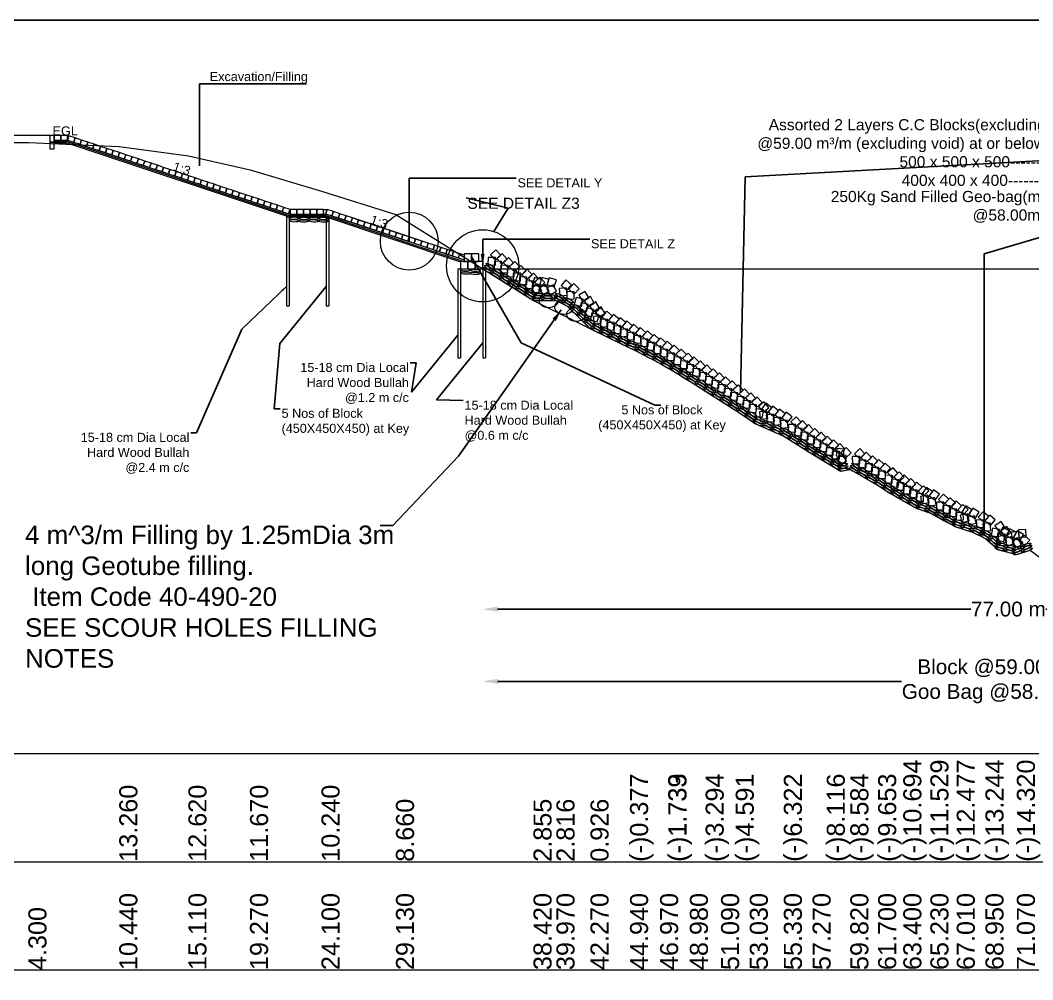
# Model space of a CAD drawing. Header units: inches. Extents: x -885 to 26362, y -28010 to 990.
# Drawn here: x 4433.4 to 4501.7, y -11577.9 to -11513.2 of the extents above; entities that cross this region are included whole.
import ezdxf

# ---------------------------------------------------------------- set-up
doc = ezdxf.new("R2010")
doc.units = ezdxf.units.IN
doc.header["$MEASUREMENT"] = 0
doc.header["$PDMODE"] = 3
doc.linetypes.add('CENTER', pattern=[2, 1.25, -0.25, 0.25, -0.25])
for name, color, linetype, lineweight in [('Bed Level Divider', 7, 'Continuous', 9), ('CL of Xsection', 7, 'CENTER', 9), ('Cross section Data Border', 7, 'Continuous', 9), ('Cross Section Labels', 7, 'Continuous', 9), ('Existing_Bed_Level for Xsection', 7, 'Continuous', 0), ('Layer1', 7, 'Continuous', 13), ('Long Section Labels', 7, 'Continuous', 9)]:
    doc.layers.add(name, color=color, linetype=linetype, lineweight=lineweight)
doc.styles.get("Standard").update_dxf_attribs({"font": 'arial.ttf'})
doc.dimstyles.new('Appron Lebeling Style', dxfattribs={"dimtxt": 50, "dimasz": 50, "dimexe": 0.18, "dimexo": 0.0625, "dimgap": 0.09, "dimtad": 0, "dimtih": 1, "dimtoh": 1, "dimdec": 4, "dimzin": 0, "dimdsep": 46, "dimtxsty": 'Standard', "dimcen": 0.09, "dimse1": 1, "dimse2": 1, "dimadec": 0, "dimazin": 0, "dimtfac": 1, "dimtdec": 4, "dimtofl": 0, "dimtmove": 0, "dimatfit": 3, "dimfxl": 1, "dimtolj": 1, "dimtzin": 0, "dimarcsym": 0})
doc.dimstyles.get("Standard").update_dxf_attribs({"dimtxt": 0.18, "dimasz": 0.18, "dimexe": 0.18, "dimexo": 0.0625, "dimgap": 0.09, "dimtad": 0, "dimtih": 1, "dimtoh": 1, "dimdec": 4, "dimzin": 0, "dimdsep": 46, "dimtxsty": 'Standard', "dimcen": 0.09, "dimadec": 0, "dimazin": 0, "dimtfac": 1, "dimtdec": 4, "dimtofl": 0, "dimtmove": 0, "dimatfit": 3, "dimfxl": 1, "dimtolj": 1, "dimtzin": 0, "dimarcsym": 0})

# ---------------------------------------------------------------- blocks, each defined once
blk = doc.blocks.new('*D5')
at = {"layer": 'Cross Section Labels', "color": 0, "lineweight": -2, "transparency": 16777216}
for p, q in [((4465.615, -11552.941), (4497.537, -11552.941)), ((4534.53, -11552.941), (4502.608, -11552.941))]:
    blk.add_line(p, q, dxfattribs=at)
at = {"layer": 'Cross Section Labels', "color": 0, "transparency": 16777216}
for points in [[(4465.615, -11552.775), (4465.615, -11553.108), (4464.615, -11552.941)], [(4534.53, -11552.775), (4534.53, -11553.108), (4535.53, -11552.941)]]:
    blk.add_solid(points, dxfattribs=at)
at = {"layer": 'Defpoints', "color": 0, "transparency": 16777216}
for p in [(4464.615, -11529.976), (4535.53, -11551.792), (4535.53, -11552.941)]:
    blk.add_point(p, dxfattribs=at)
at = {"layer": 'Cross Section Labels', "color": 0, "transparency": 16777216, "insert": (4500.073, -11552.941), "char_height": 1, "attachment_point": 5}
blk.add_mtext('\\A1;77.00 m', dxfattribs=at)
blk = doc.blocks.new('*D6')
at = {"layer": 'Cross Section Labels', "color": 0, "lineweight": -2, "transparency": 16777216}
for p, q in [((4465.615, -11557.812), (4492.872, -11557.812)), ((4534.53, -11557.812), (4507.273, -11557.812))]:
    blk.add_line(p, q, dxfattribs=at)
at = {"layer": 'Cross Section Labels', "color": 0, "transparency": 16777216}
for points in [[(4465.615, -11557.646), (4465.615, -11557.979), (4464.615, -11557.812)], [(4534.53, -11557.646), (4534.53, -11557.979), (4535.53, -11557.812)]]:
    blk.add_solid(points, dxfattribs=at)
at = {"layer": 'Defpoints', "color": 0, "transparency": 16777216}
for p in [(4464.615, -11529.976), (4535.53, -11551.792), (4535.53, -11557.812)]:
    blk.add_point(p, dxfattribs=at)
at = {"layer": 'Cross Section Labels', "color": 0, "transparency": 16777216, "insert": (4500.073, -11557.812), "char_height": 1, "attachment_point": 5}
blk.add_mtext('\\A1;Block @59.00 m³/m ^JGoo Bag @58.00 m³/m ', dxfattribs=at)

msp = doc.modelspace()

# ---------------------------------------------------------------- linework, layer by layer
msp.add_lwpolyline([(4398.732641, -11513.206667), (4561.092641, -11513.206667), (4561.092641, -11628.011423), (4398.732641, -11628.011423)], close=True)
at = {"layer": 'Bed Level Divider'}
for p, q in [((4436.607967, -11520.988939), (4436.702695, -11521.004311)), ((4451.569474, -11526.380914), (4454.065759, -11526.380914)), ((4451.585677, -11526.281063), (4454.081962, -11526.281063)), ((4451.373538, -11526.480766), (4451.373538, -11532.47185)), ((4451.373538, -11526.480766), (4451.55327, -11526.480766)), ((4451.55327, -11526.480766), (4454.049555, -11526.480766)), ((4451.55327, -11526.480766), (4454.049555, -11526.480766)), ((4451.55327, -11526.480766), (4451.55327, -11532.47185)), ((4454.049555, -11526.480766), (4454.049555, -11532.47185)), ((4454.049555, -11526.480766), (4454.229288, -11526.480766)), ((4454.229288, -11526.480766), (4454.229288, -11532.47185)), ((4462.937199, -11529.975565), (4462.937199, -11535.975565)), ((4463.117199, -11529.975565), (4463.117199, -11535.975565)), ((4464.61497, -11529.975565), (4464.61497, -11535.975565)), ((4464.79497, -11529.975565), (4464.79497, -11535.975565)), ((4451.373538, -11532.47185), (4451.55327, -11532.47185)), ((4454.049555, -11532.47185), (4454.229288, -11532.47185)), ((4462.937199, -11535.975565), (4463.117199, -11535.975565)), ((4464.61497, -11535.975565), (4464.79497, -11535.975565))]:
    msp.add_line(p, q, dxfattribs=at)
at = {"layer": 'CL of Xsection'}
msp.add_line((4453.87107, -11525.981509), (4454.118538, -11525.977497), dxfattribs=at)
at = {"layer": 'Cross section Data Border'}
for points in [[(4546.985125, -11577.295387), (4407.761101, -11577.295387), (4407.761101, -11562.682987), (4546.985125, -11562.682987)], [(4407.761101, -11569.989187), (4546.985125, -11569.989187)]]:
    msp.add_lwpolyline(points, dxfattribs=at)
at = {"layer": 'Cross Section Labels'}
for centre, radius in [((4459.660089, -11528.114077), 1.94832), ((4464.61497, -11529.775862), 2.4354)]:
    msp.add_circle(centre, radius, dxfattribs=at)
at = {"layer": 'Existing_Bed_Level for Xsection'}
for points in [[(4429.679564, -11521.45635), (4433.973174, -11521.45635), (4440.10405, -11521.715964), (4444.76711, -11522.355013), (4448.920928, -11523.303601), (4453.743751, -11524.731476), (4458.766276, -11526.309128), (4468.042471, -11532.105502), (4469.590168, -11532.144444), (4470.069455, -11532.368111), (4470.319083, -11532.503909), (4471.88675, -11534.031635), (4473.035041, -11534.584812), (4474.552783, -11535.332699), (4474.632664, -11535.363653), (4475.07201, -11535.581329), (4476.579766, -11536.374149), (4477.128949, -11536.686684), (4477.148919, -11536.692675), (4477.738042, -11537.048146), (4477.748028, -11537.050143), (4478.057567, -11537.24685), (4478.556824, -11537.550399), (4478.586779, -11537.56937), (4479.655189, -11538.245364), (4480.693644, -11538.902387), (4481.682173, -11539.540437), (4482.630761, -11540.164508), (4482.970256, -11540.416134), (4484.927343, -11541.268865), (4485.895902, -11541.87696), (4486.86446, -11542.476068), (4487.823034, -11543.060199), (4488.781607, -11543.629352), (4489.410671, -11543.527503), (4490.359259, -11544.069697), (4491.287877, -11544.594915), (4492.066718, -11545.10915), (4492.985351, -11545.634368), (4493.893999, -11546.14361), (4494.812632, -11546.468127), (4495.701309, -11546.951408), (4496.589987, -11547.414718), (4497.658397, -11547.752216), (4498.527104, -11548.180579), (4499.415781, -11548.936454), (4500.643954, -11549.25498), (4501.542616, -11548.968406), (4502.451264, -11549.636412)], [(4436.607967, -11520.988939), (4429.679701, -11520.988939)], [(4435.709305, -11521.288493), (4436.607967, -11521.288493), (4451.585677, -11526.281063)], [(4435.709305, -11521.388344), (4436.591764, -11521.388344), (4451.569474, -11526.380914)], [(4435.709305, -11521.488196), (4436.57556, -11521.488196), (4451.55327, -11526.480766)], [(4453.450447, -11526.281063), (4453.512662, -11526.301801)], [(4454.023811, -11526.261679), (4463.383515, -11529.381581)], [(4454.065759, -11526.380914), (4463.351939, -11529.476308)], [(4454.049555, -11526.480766), (4463.117199, -11529.503314)], [(4454.681071, -11526.480766), (4463.366828, -11529.376018)], [(4463.366828, -11529.06026), (4455.628344, -11526.480766)], [(4462.937199, -11529.975565), (4561.677204, -11529.975565)]]:
    msp.add_lwpolyline(points, dxfattribs=at)
at = {"layer": 'Layer1'}
msp.add_lwpolyline([(4468.042471, -11532.105502), (4471.88675, -11534.031635)], dxfattribs=at)
at = {"layer": 'Long Section Labels'}
for points in [[(4435.709305, -11520.988939), (4435.409751, -11520.988939), (4435.409751, -11521.43827), (4435.709305, -11521.43827)], [(4435.709305, -11521.43827), (4435.409751, -11521.43827), (4435.409751, -11521.887601), (4435.709305, -11521.887601)], [(4436.158636, -11520.988939), (4435.709305, -11520.988939), (4435.709305, -11521.288493), (4436.158636, -11521.288493)], [(4436.607967, -11520.988939), (4436.158636, -11520.988939), (4436.158636, -11521.288493), (4436.607967, -11521.288493)], [(4437.128968, -11521.146402), (4436.702695, -11521.004311), (4436.607967, -11521.288493), (4437.034241, -11521.430584)], [(4437.555241, -11521.288493), (4437.128968, -11521.146402), (4437.034241, -11521.430584), (4437.460514, -11521.572675)], [(4437.981514, -11521.430584), (4437.555241, -11521.288493), (4437.460514, -11521.572675), (4437.886787, -11521.714766)], [(4438.407787, -11521.572675), (4437.981514, -11521.430584), (4437.886787, -11521.714766), (4438.31306, -11521.856857)], [(4438.83406, -11521.714766), (4438.407787, -11521.572675), (4438.31306, -11521.856857), (4438.739333, -11521.998948)], [(4439.260333, -11521.856857), (4438.83406, -11521.714766), (4438.739333, -11521.998948), (4439.165606, -11522.141039)], [(4439.686607, -11521.998948), (4439.260333, -11521.856857), (4439.165606, -11522.141039), (4439.591879, -11522.28313)], [(4440.11288, -11522.141039), (4439.686607, -11521.998948), (4439.591879, -11522.28313), (4440.018152, -11522.425221)], [(4440.539153, -11522.28313), (4440.11288, -11522.141039), (4440.018152, -11522.425221), (4440.444425, -11522.567312)], [(4440.965426, -11522.425221), (4440.539153, -11522.28313), (4440.444425, -11522.567312), (4440.870698, -11522.709403)], [(4441.391699, -11522.567312), (4440.965426, -11522.425221), (4440.870698, -11522.709403), (4441.296972, -11522.851494)], [(4441.817972, -11522.709403), (4441.391699, -11522.567312), (4441.296972, -11522.851494), (4441.723245, -11522.993585)], [(4442.244245, -11522.851494), (4441.817972, -11522.709403), (4441.723245, -11522.993585), (4442.149518, -11523.135677)], [(4442.670518, -11522.993585), (4442.244245, -11522.851494), (4442.149518, -11523.135677), (4442.575791, -11523.277768)], [(4443.096791, -11523.135677), (4442.670518, -11522.993585), (4442.575791, -11523.277768), (4443.002064, -11523.419859)], [(4443.523064, -11523.277768), (4443.096791, -11523.135677), (4443.002064, -11523.419859), (4443.428337, -11523.56195)], [(4443.949338, -11523.419859), (4443.523064, -11523.277768), (4443.428337, -11523.56195), (4443.85461, -11523.704041)], [(4444.375611, -11523.56195), (4443.949338, -11523.419859), (4443.85461, -11523.704041), (4444.280883, -11523.846132)], [(4444.801884, -11523.704041), (4444.375611, -11523.56195), (4444.280883, -11523.846132), (4444.707156, -11523.988223)], [(4445.228157, -11523.846132), (4444.801884, -11523.704041), (4444.707156, -11523.988223), (4445.133429, -11524.130314)], [(4445.65443, -11523.988223), (4445.228157, -11523.846132), (4445.133429, -11524.130314), (4445.559703, -11524.272405)], [(4446.080703, -11524.130314), (4445.65443, -11523.988223), (4445.559703, -11524.272405), (4445.985976, -11524.414496)], [(4446.506976, -11524.272405), (4446.080703, -11524.130314), (4445.985976, -11524.414496), (4446.412249, -11524.556587)], [(4446.933249, -11524.414496), (4446.506976, -11524.272405), (4446.412249, -11524.556587), (4446.838522, -11524.698678)], [(4447.359522, -11524.556587), (4446.933249, -11524.414496), (4446.838522, -11524.698678), (4447.264795, -11524.840769)], [(4447.785795, -11524.698678), (4447.359522, -11524.556587), (4447.264795, -11524.840769), (4447.691068, -11524.98286)], [(4448.212069, -11524.840769), (4447.785795, -11524.698678), (4447.691068, -11524.98286), (4448.117341, -11525.124951)], [(4448.638342, -11524.98286), (4448.212069, -11524.840769), (4448.117341, -11525.124951), (4448.543614, -11525.267042)], [(4449.064615, -11525.124951), (4448.638342, -11524.98286), (4448.543614, -11525.267042), (4448.969887, -11525.409133)], [(4449.490888, -11525.267042), (4449.064615, -11525.124951), (4448.969887, -11525.409133), (4449.39616, -11525.551224)], [(4449.917161, -11525.409133), (4449.490888, -11525.267042), (4449.39616, -11525.551224), (4449.822434, -11525.693315)], [(4450.343434, -11525.551224), (4449.917161, -11525.409133), (4449.822434, -11525.693315), (4450.248707, -11525.835406)], [(4450.769707, -11525.693315), (4450.343434, -11525.551224), (4450.248707, -11525.835406), (4450.67498, -11525.977497)], [(4451.19598, -11525.835406), (4450.769707, -11525.693315), (4450.67498, -11525.977497), (4451.101253, -11526.119588)], [(4451.622253, -11525.977497), (4451.19598, -11525.835406), (4451.101253, -11526.119588), (4451.527526, -11526.261679)], [(4452.073745, -11525.981509), (4451.624414, -11525.981509), (4451.624414, -11526.281063), (4452.073745, -11526.281063)], [(4452.523076, -11525.981509), (4452.073745, -11525.981509), (4452.073745, -11526.281063), (4452.523076, -11526.281063)], [(4452.972408, -11525.981509), (4452.523076, -11525.981509), (4452.523076, -11526.281063), (4452.972408, -11526.281063)], [(4453.421739, -11525.981509), (4452.972408, -11525.981509), (4452.972408, -11526.281063), (4453.421739, -11526.281063)], [(4453.87107, -11525.981509), (4453.421739, -11525.981509), (4453.421739, -11526.281063), (4453.87107, -11526.281063)], [(4454.544811, -11526.119588), (4454.118538, -11525.977497), (4454.023811, -11526.261679), (4454.450084, -11526.40377)], [(4454.971085, -11526.261679), (4454.544811, -11526.119588), (4454.450084, -11526.40377), (4454.876357, -11526.545861)], [(4455.397358, -11526.40377), (4454.971085, -11526.261679), (4454.876357, -11526.545861), (4455.30263, -11526.687952)], [(4455.823631, -11526.545861), (4455.397358, -11526.40377), (4455.30263, -11526.687952), (4455.728903, -11526.830043)], [(4456.249904, -11526.687952), (4455.823631, -11526.545861), (4455.728903, -11526.830043), (4456.155176, -11526.972134)], [(4456.676177, -11526.830043), (4456.249904, -11526.687952), (4456.155176, -11526.972134), (4456.58145, -11527.114225)], [(4457.10245, -11526.972134), (4456.676177, -11526.830043), (4456.58145, -11527.114225), (4457.007723, -11527.256316)], [(4457.528723, -11527.114225), (4457.10245, -11526.972134), (4457.007723, -11527.256316), (4457.433996, -11527.398408)], [(4457.954996, -11527.256316), (4457.528723, -11527.114225), (4457.433996, -11527.398408), (4457.860269, -11527.540499)], [(4458.381269, -11527.398408), (4457.954996, -11527.256316), (4457.860269, -11527.540499), (4458.286542, -11527.68259)], [(4458.807542, -11527.540499), (4458.381269, -11527.398408), (4458.286542, -11527.68259), (4458.712815, -11527.824681)], [(4459.233816, -11527.68259), (4458.807542, -11527.540499), (4458.712815, -11527.824681), (4459.139088, -11527.966772)], [(4459.660089, -11527.824681), (4459.233816, -11527.68259), (4459.139088, -11527.966772), (4459.565361, -11528.108863)], [(4460.086362, -11527.966772), (4459.660089, -11527.824681), (4459.565361, -11528.108863), (4459.991634, -11528.250954)], [(4460.512635, -11528.108863), (4460.086362, -11527.966772), (4459.991634, -11528.250954), (4460.417907, -11528.393045)], [(4460.938908, -11528.250954), (4460.512635, -11528.108863), (4460.417907, -11528.393045), (4460.844181, -11528.535136)], [(4461.365181, -11528.393045), (4460.938908, -11528.250954), (4460.844181, -11528.535136), (4461.270454, -11528.677227)], [(4461.791454, -11528.535136), (4461.365181, -11528.393045), (4461.270454, -11528.677227), (4461.696727, -11528.819318)], [(4462.217727, -11528.677227), (4461.791454, -11528.535136), (4461.696727, -11528.819318), (4462.123, -11528.961409)], [(4462.644, -11528.819318), (4462.217727, -11528.677227), (4462.123, -11528.961409), (4462.549273, -11529.1035)], [(4463.070273, -11528.961409), (4462.644, -11528.819318), (4462.549273, -11529.1035), (4462.975546, -11529.245591)], [(4463.866085, -11528.977051), (4463.366828, -11528.977051), (4463.366828, -11529.476308), (4463.866085, -11529.476308)], [(4464.365342, -11528.977051), (4463.866085, -11528.977051), (4463.866085, -11529.476308), (4464.365342, -11529.476308)], [(4465.846181, -11529.053283), (4465.505761, -11528.688082), (4465.14056, -11529.028502), (4465.480981, -11529.393703)], [(4466.269576, -11529.317848), (4465.929156, -11528.952647), (4465.563955, -11529.293067), (4465.904375, -11529.658268)], [(4463.616456, -11529.476308), (4463.117199, -11529.476308), (4463.117199, -11529.975565), (4463.616456, -11529.975565)], [(4464.115713, -11529.476308), (4463.616456, -11529.476308), (4463.616456, -11529.975565), (4464.115713, -11529.975565)], [(4464.61497, -11529.476308), (4464.115713, -11529.476308), (4464.115713, -11529.975565), (4464.61497, -11529.975565)], [(4465.487138, -11529.223677), (4464.988196, -11529.205956), (4464.970474, -11529.704898), (4465.469417, -11529.722619)], [(4465.910533, -11529.488241), (4465.41159, -11529.47052), (4465.393869, -11529.969463), (4465.892811, -11529.987184)], [(4466.333927, -11529.752806), (4465.834985, -11529.735085), (4465.817264, -11530.234027), (4466.316206, -11530.251749)], [(4466.692971, -11529.582412), (4466.352551, -11529.217212), (4465.98735, -11529.557632), (4466.32777, -11529.922833)], [(4467.116365, -11529.846977), (4466.775945, -11529.481776), (4466.410744, -11529.822196), (4466.751165, -11530.187397)], [(4467.53976, -11530.111542), (4467.19934, -11529.746341), (4466.834139, -11530.086761), (4467.174559, -11530.451962)], [(4466.757322, -11530.017371), (4466.25838, -11529.99965), (4466.240658, -11530.498592), (4466.739601, -11530.516313)], [(4467.180717, -11530.281936), (4466.681774, -11530.264214), (4466.664053, -11530.763157), (4467.162996, -11530.780878)], [(4467.963155, -11530.376106), (4467.622735, -11530.010906), (4467.257534, -11530.351326), (4467.597954, -11530.716527)], [(4468.38655, -11530.640671), (4468.046129, -11530.27547), (4467.680929, -11530.615891), (4468.021349, -11530.981091)], [(4467.604111, -11530.5465), (4467.105169, -11530.528779), (4467.087448, -11531.027721), (4467.58639, -11531.045443)], [(4468.027506, -11530.811065), (4467.528564, -11530.793344), (4467.510843, -11531.292286), (4468.009785, -11531.310007)], [(4468.363649, -11531.025292), (4467.924995, -11531.263704), (4468.163406, -11531.702358), (4468.60206, -11531.463947)], [(4468.450901, -11531.07563), (4467.951958, -11531.057909), (4467.934237, -11531.556851), (4468.43318, -11531.574572)], [(4468.586194, -11530.69602), (4468.10738, -11530.554618), (4467.965977, -11531.033432), (4468.444791, -11531.174834)], [(4468.809944, -11530.905236), (4468.469524, -11530.540035), (4468.104323, -11530.880455), (4468.444743, -11531.245656)], [(4468.862748, -11531.03785), (4468.424094, -11531.276262), (4468.662505, -11531.714916), (4469.101159, -11531.476505)], [(4469.085293, -11530.708578), (4468.606479, -11530.567176), (4468.465076, -11531.04599), (4468.94389, -11531.187392)], [(4469.361847, -11531.050408), (4468.923193, -11531.28882), (4469.161604, -11531.727474), (4469.600258, -11531.489063)], [(4469.584392, -11530.721136), (4469.105578, -11530.579734), (4468.964175, -11531.058548), (4469.442989, -11531.19995)], [(4470.611317, -11531.04969), (4470.229023, -11530.728584), (4469.907917, -11531.110878), (4470.290211, -11531.431984)], [(4471.130745, -11531.324139), (4470.768942, -11530.980109), (4470.424912, -11531.341911), (4470.786714, -11531.685941)], [(4470.275652, -11531.26247), (4469.778256, -11531.305539), (4469.821325, -11531.802934), (4470.318721, -11531.759866)], [(4470.782618, -11531.515853), (4470.283514, -11531.52822), (4470.295882, -11532.027324), (4470.794986, -11532.014956)], [(4471.780717, -11531.93692), (4471.525617, -11531.507757), (4471.096453, -11531.762857), (4471.351553, -11532.19202)], [(4472.13827, -11532.285364), (4471.88317, -11531.8562), (4471.454006, -11532.111301), (4471.709106, -11532.540464)], [(4471.393677, -11532.02718), (4470.909879, -11531.903906), (4470.786605, -11532.387704), (4471.270403, -11532.510978)], [(4471.751231, -11532.375624), (4471.267432, -11532.252349), (4471.144158, -11532.736148), (4471.627957, -11532.859422)], [(4472.495824, -11532.633808), (4472.240723, -11532.204644), (4471.81156, -11532.459744), (4472.06666, -11532.888908)], [(4472.108784, -11532.724067), (4471.624986, -11532.600793), (4471.501712, -11533.084592), (4471.98551, -11533.207866)], [(4472.466338, -11533.072511), (4471.982539, -11532.949237), (4471.859265, -11533.433036), (4472.343064, -11533.55631)], [(4472.577329, -11533.155343), (4472.079441, -11533.192288), (4472.116386, -11533.690176), (4472.614274, -11533.653231)], [(4472.853377, -11532.982252), (4472.598277, -11532.553088), (4472.169113, -11532.808188), (4472.424213, -11533.237352)], [(4472.915587, -11532.946709), (4472.537273, -11532.620924), (4472.211487, -11532.999238), (4472.589801, -11533.325023)], [(4473.365373, -11533.163389), (4472.987059, -11532.837603), (4472.661273, -11533.215917), (4473.039587, -11533.541703)], [(4473.815159, -11533.380068), (4473.436845, -11533.054283), (4473.111059, -11533.432597), (4473.489373, -11533.758382)], [(4473.027115, -11533.372022), (4472.529227, -11533.408967), (4472.566172, -11533.906856), (4473.06406, -11533.869911)], [(4473.476901, -11533.588702), (4472.979013, -11533.625647), (4473.015958, -11534.123535), (4473.513846, -11534.08659)], [(4473.933701, -11533.813355), (4473.435504, -11533.845863), (4473.468012, -11534.344061), (4473.966209, -11534.311553)], [(4474.273804, -11533.607743), (4473.898408, -11533.2786), (4473.569265, -11533.653997), (4473.944661, -11533.98314)], [(4474.721642, -11533.828421), (4474.346246, -11533.499278), (4474.017103, -11533.874675), (4474.392499, -11534.203818)], [(4475.16948, -11534.049099), (4474.794084, -11533.719956), (4474.464941, -11534.095353), (4474.840337, -11534.424496)], [(4474.381539, -11534.034033), (4473.883342, -11534.066541), (4473.91585, -11534.564739), (4474.414047, -11534.532231)], [(4474.829377, -11534.254711), (4474.33118, -11534.287219), (4474.363688, -11534.785417), (4474.861885, -11534.752909)], [(4475.282211, -11534.469879), (4474.783944, -11534.501309), (4474.815375, -11534.999576), (4475.313641, -11534.968146)], [(4475.622758, -11534.265003), (4475.248074, -11533.935049), (4474.91812, -11534.309733), (4475.292804, -11534.639687)], [(4476.096483, -11534.511011), (4475.729857, -11534.172127), (4475.390973, -11534.538753), (4475.757599, -11534.877637)], [(4476.538374, -11534.743369), (4476.171747, -11534.404485), (4475.832863, -11534.771112), (4476.19949, -11535.109996)], [(4475.7511, -11534.707624), (4475.252221, -11534.727042), (4475.271639, -11535.225921), (4475.770519, -11535.206503)], [(4476.192991, -11534.939982), (4475.694111, -11534.9594), (4475.71353, -11535.45828), (4476.212409, -11535.438861)], [(4476.634881, -11535.17234), (4476.136002, -11535.191759), (4476.15542, -11535.690638), (4476.654299, -11535.671219)], [(4476.980264, -11534.975727), (4476.613638, -11534.636843), (4476.274754, -11535.00347), (4476.64138, -11535.342354)], [(4477.422155, -11535.208086), (4477.055528, -11534.869201), (4476.716644, -11535.235828), (4477.083271, -11535.574712)], [(4477.894803, -11535.483704), (4477.539658, -11535.132806), (4477.18876, -11535.487952), (4477.543905, -11535.83885)], [(4477.076772, -11535.404699), (4476.577892, -11535.424117), (4476.597311, -11535.922996), (4477.09619, -11535.903578)], [(4477.543068, -11535.668714), (4477.043819, -11535.671519), (4477.046623, -11536.170768), (4477.545873, -11536.167963)], [(4477.998806, -11535.932765), (4477.499647, -11535.922827), (4477.489709, -11536.421985), (4477.988867, -11536.431924)], [(4478.355148, -11535.756794), (4478.009075, -11535.396946), (4477.649227, -11535.743019), (4477.9953, -11536.102867)], [(4478.80797, -11536.035764), (4478.470335, -11535.667986), (4478.102558, -11536.005621), (4478.440192, -11536.373398)], [(4479.210179, -11536.280504), (4478.865321, -11535.919491), (4478.504308, -11536.264349), (4478.849166, -11536.625362)], [(4478.447642, -11536.203424), (4477.948848, -11536.181911), (4477.927336, -11536.680704), (4478.426129, -11536.702217)], [(4478.853245, -11536.455273), (4478.354123, -11536.443651), (4478.342501, -11536.942772), (4478.841623, -11536.954394)], [(4479.654837, -11536.559317), (4479.316476, -11536.192208), (4478.949367, -11536.53057), (4479.287729, -11536.897679)], [(4480.076738, -11536.826258), (4479.738376, -11536.459149), (4479.371268, -11536.797511), (4479.709629, -11537.16462)], [(4479.294842, -11536.72769), (4478.796007, -11536.707164), (4478.775481, -11537.205999), (4479.274316, -11537.226525)], [(4479.716742, -11536.994631), (4479.217908, -11536.974105), (4479.197382, -11537.472939), (4479.696216, -11537.493465)], [(4480.138643, -11537.261571), (4479.639808, -11537.241045), (4479.619282, -11537.73988), (4480.118117, -11537.760406)], [(4480.498639, -11537.093199), (4480.160277, -11536.72609), (4479.793168, -11537.064452), (4480.13153, -11537.43156)], [(4480.920528, -11537.360123), (4480.582161, -11536.993019), (4480.215057, -11537.331385), (4480.553423, -11537.69849)], [(4481.342432, -11537.627059), (4481.004065, -11537.259954), (4480.636961, -11537.598321), (4480.975327, -11537.965425)], [(4480.560534, -11537.528501), (4480.061699, -11537.507981), (4480.04118, -11538.006816), (4480.540015, -11538.027336)], [(4480.982438, -11537.795436), (4480.483603, -11537.774917), (4480.463084, -11538.273752), (4480.961919, -11538.294271)], [(4481.773537, -11537.903737), (4481.438511, -11537.533581), (4481.068355, -11537.868607), (4481.403381, -11538.238763)], [(4482.193005, -11538.174484), (4481.857979, -11537.804329), (4481.487823, -11538.139355), (4481.822849, -11538.50951)], [(4481.412032, -11538.068845), (4480.913404, -11538.043806), (4480.888365, -11538.542435), (4481.386994, -11538.567474)], [(4481.8315, -11538.339593), (4481.332872, -11538.314554), (4481.307833, -11538.813182), (4481.806462, -11538.838221)], [(4482.250968, -11538.61034), (4481.75234, -11538.585301), (4481.727301, -11539.08393), (4482.22593, -11539.108969)], [(4482.612473, -11538.445232), (4482.277447, -11538.075076), (4481.907291, -11538.410102), (4482.242317, -11538.780258)], [(4483.039192, -11538.727796), (4482.707411, -11538.354729), (4482.334344, -11538.68651), (4482.666125, -11539.059577)], [(4483.45628, -11539.002196), (4483.124499, -11538.629129), (4482.751432, -11538.96091), (4483.083213, -11539.333977)], [(4482.67626, -11538.889741), (4482.177869, -11538.860349), (4482.148477, -11539.358741), (4482.646868, -11539.388132)], [(4483.093347, -11539.164141), (4482.594956, -11539.134749), (4482.565565, -11539.63314), (4483.063956, -11539.662532)], [(4483.92172, -11539.347451), (4483.61131, -11538.956423), (4483.220281, -11539.266832), (4483.530691, -11539.657861)], [(4484.111928, -11539.360551), (4483.721504, -11539.049382), (4483.410335, -11539.439806), (4483.800759, -11539.750975)], [(4484.569626, -11539.559976), (4484.179201, -11539.248807), (4483.868032, -11539.639232), (4484.258457, -11539.950401)], [(4483.550303, -11539.488857), (4483.054333, -11539.431653), (4482.99713, -11539.927622), (4483.493099, -11539.984826)], [(4483.781846, -11539.581892), (4483.285722, -11539.637736), (4483.341566, -11540.13386), (4483.83769, -11540.078016)], [(4484.239543, -11539.781317), (4483.743419, -11539.837162), (4483.799264, -11540.333286), (4484.295388, -11540.277441)], [(4484.697241, -11539.980743), (4484.201117, -11540.036587), (4484.256961, -11540.532711), (4484.753085, -11540.476867)], [(4485.027323, -11539.759402), (4484.636899, -11539.448233), (4484.32573, -11539.838657), (4484.716154, -11540.149826)], [(4485.485021, -11539.958827), (4485.094597, -11539.647658), (4484.783427, -11540.038082), (4485.173852, -11540.349252)], [(4486.098797, -11540.32225), (4485.759157, -11539.956324), (4485.393231, -11540.295964), (4485.732871, -11540.66189)], [(4485.154939, -11540.180168), (4484.658815, -11540.236013), (4484.714659, -11540.732136), (4485.210783, -11540.676292)], [(4485.739391, -11540.491877), (4485.240488, -11540.473092), (4485.221702, -11540.971996), (4485.720606, -11540.990781)], [(4486.162221, -11540.757345), (4485.663317, -11540.738559), (4485.644532, -11541.237463), (4486.143435, -11541.256248)], [(4486.521627, -11540.587717), (4486.181986, -11540.221791), (4485.81606, -11540.561431), (4486.155701, -11540.927357)], [(4486.937512, -11540.846201), (4486.595433, -11540.482553), (4486.231785, -11540.824631), (4486.573864, -11541.188279)], [(4487.362106, -11541.108836), (4487.020027, -11540.745188), (4486.656379, -11541.087267), (4486.998458, -11541.450915)], [(4486.579247, -11541.018227), (4486.080229, -11541.002776), (4486.064779, -11541.501794), (4486.563796, -11541.517244)], [(4487.003841, -11541.280862), (4486.504823, -11541.265411), (4486.489373, -11541.764429), (4486.988391, -11541.77988)], [(4487.7867, -11541.371472), (4487.444621, -11541.007824), (4487.080973, -11541.349902), (4487.423052, -11541.71355)], [(4488.205571, -11541.625146), (4487.861075, -11541.263787), (4487.499716, -11541.608283), (4487.844212, -11541.969642)], [(4487.428435, -11541.543498), (4486.929418, -11541.528047), (4486.913967, -11542.027065), (4487.412985, -11542.042515)], [(4487.848461, -11541.799557), (4487.349351, -11541.787434), (4487.337228, -11542.286544), (4487.836338, -11542.298667)], [(4488.274797, -11542.059356), (4487.775687, -11542.047233), (4487.763564, -11542.546343), (4488.262674, -11542.558466)], [(4488.631906, -11541.884945), (4488.287411, -11541.523586), (4487.926052, -11541.868082), (4488.270547, -11542.229441)], [(4489.047522, -11542.130635), (4488.698903, -11541.773252), (4488.34152, -11542.12187), (4488.690139, -11542.479253)], [(4489.002433, -11542.152236), (4488.505745, -11542.101654), (4488.455163, -11542.598342), (4488.951851, -11542.648924)], [(4489.47681, -11542.385525), (4489.128192, -11542.028142), (4488.770809, -11542.376761), (4489.119428, -11542.734143)], [(4490.398636, -11542.451614), (4490.04415, -11542.10005), (4489.692586, -11542.454536), (4490.047072, -11542.8061)], [(4488.692437, -11542.309131), (4488.193221, -11542.302735), (4488.186825, -11542.801951), (4488.686041, -11542.808347)], [(4488.844498, -11542.516931), (4488.457394, -11542.832222), (4488.772685, -11543.219326), (4489.159788, -11542.904035)], [(4489.121726, -11542.564021), (4488.622509, -11542.557625), (4488.616114, -11543.056841), (4489.11533, -11543.063237)], [(4490.046554, -11542.635963), (4489.5473, -11542.637831), (4489.549168, -11543.137084), (4490.048421, -11543.135217)], [(4490.832084, -11542.699364), (4490.477598, -11542.3478), (4490.126034, -11542.702286), (4490.48052, -11543.05385)], [(4491.265533, -11542.947114), (4490.911047, -11542.59555), (4490.559483, -11542.950036), (4490.913969, -11543.3016)], [(4490.480002, -11542.883713), (4489.980749, -11542.885581), (4489.982616, -11543.384834), (4490.48187, -11543.382967)], [(4490.913451, -11543.131463), (4490.414197, -11543.133331), (4490.416065, -11543.632584), (4490.915318, -11543.630717)], [(4491.343711, -11543.374752), (4490.844471, -11543.378879), (4490.848597, -11543.878118), (4491.347837, -11543.873992)], [(4491.694955, -11543.188812), (4491.338882, -11542.838856), (4490.988926, -11543.194929), (4491.344999, -11543.544885)], [(4492.12952, -11543.434598), (4491.773447, -11543.084642), (4491.423491, -11543.440715), (4491.779564, -11543.790671)], [(4492.624767, -11543.770323), (4492.2936, -11543.39671), (4491.919988, -11543.727877), (4492.251154, -11544.101489)], [(4491.778276, -11543.620538), (4491.279036, -11543.624665), (4491.283162, -11544.123905), (4491.782402, -11544.119778)], [(4492.261568, -11543.931671), (4491.763226, -11543.901458), (4491.733014, -11544.3998), (4492.231356, -11544.430013)], [(4493.041402, -11544.045409), (4492.710236, -11543.671797), (4492.336623, -11544.002963), (4492.66779, -11544.376576)], [(4493.403838, -11544.23293), (4493.049395, -11543.881324), (4492.697788, -11544.235767), (4493.052232, -11544.587374)], [(4493.837257, -11544.480733), (4493.482813, -11544.129126), (4493.131207, -11544.483569), (4493.48565, -11544.835176)], [(4492.678204, -11544.206757), (4492.179862, -11544.176544), (4492.149649, -11544.674886), (4492.647991, -11544.705099)], [(4493.051734, -11544.417237), (4492.55248, -11544.419044), (4492.554288, -11544.918298), (4493.053541, -11544.91649)], [(4493.485153, -11544.665039), (4492.985899, -11544.666846), (4492.987706, -11545.1661), (4493.48696, -11545.164293)], [(4494.262775, -11544.717571), (4493.905336, -11544.36901), (4493.556775, -11544.726449), (4493.914214, -11545.07501)], [(4494.698298, -11544.961655), (4494.340859, -11544.613094), (4493.992298, -11544.970534), (4494.349738, -11545.319095)], [(4494.953842, -11545.008376), (4494.542233, -11544.725825), (4494.259682, -11545.137435), (4494.671291, -11545.419986)], [(4493.912261, -11544.904884), (4493.413041, -11544.910963), (4493.419121, -11545.410183), (4493.91834, -11545.404104)], [(4494.347784, -11545.148968), (4493.848564, -11545.155047), (4493.854644, -11545.654267), (4494.353864, -11545.648188)], [(4494.640375, -11545.25268), (4494.149493, -11545.343743), (4494.240556, -11545.834625), (4494.731438, -11545.743562)], [(4495.111122, -11545.418977), (4494.62024, -11545.51004), (4494.711303, -11546.000922), (4495.202185, -11545.909859)], [(4495.42459, -11545.174673), (4495.01298, -11544.892122), (4494.730429, -11545.303731), (4495.142039, -11545.586282)], [(4496.061558, -11545.526128), (4495.699708, -11545.182148), (4495.355728, -11545.543998), (4495.717578, -11545.887978)], [(4496.500154, -11545.764646), (4496.138305, -11545.420666), (4495.794325, -11545.782516), (4496.156174, -11546.126496)], [(4495.713458, -11545.71789), (4495.214356, -11545.730327), (4495.226793, -11546.229429), (4495.725895, -11546.216992)], [(4496.152054, -11545.956408), (4495.652952, -11545.968845), (4495.665389, -11546.467947), (4496.164491, -11546.45551)], [(4496.577064, -11546.179477), (4496.078256, -11546.200649), (4496.099428, -11546.699457), (4496.598236, -11546.678285)], [(4496.921754, -11545.981651), (4496.553938, -11545.644058), (4496.216345, -11546.011874), (4496.584161, -11546.349467)], [(4497.364459, -11546.212455), (4496.996643, -11545.874861), (4496.65905, -11546.242677), (4497.026866, -11546.58027)], [(4497.617826, -11546.246779), (4497.196955, -11545.978219), (4496.928394, -11546.39909), (4497.349266, -11546.667651)], [(4498.093896, -11546.397164), (4497.673024, -11546.128603), (4497.404464, -11546.549475), (4497.825335, -11546.818035)], [(4497.019769, -11546.410281), (4496.520961, -11546.431453), (4496.542133, -11546.930261), (4497.040941, -11546.909088)], [(4497.312745, -11546.501479), (4496.8252, -11546.608985), (4496.932706, -11547.096529), (4497.420251, -11546.989024)], [(4497.788815, -11546.651863), (4497.30127, -11546.759369), (4497.408776, -11547.246914), (4497.89632, -11547.139408)], [(4498.743816, -11546.699739), (4498.36851, -11546.370493), (4498.039264, -11546.7458), (4498.41457, -11547.075045)], [(4499.191594, -11546.920539), (4498.816287, -11546.591294), (4498.487042, -11546.9666), (4498.862348, -11547.295846)], [(4498.403657, -11546.905258), (4497.905451, -11546.937629), (4497.937822, -11547.435836), (4498.436028, -11547.403464)], [(4498.851434, -11547.126058), (4498.353228, -11547.15843), (4498.385599, -11547.656636), (4498.883806, -11547.624265)], [(4499.482341, -11547.560985), (4498.991314, -11547.470709), (4498.901038, -11547.961736), (4499.392066, -11548.052012)], [(4499.862391, -11547.444759), (4499.578853, -11547.033828), (4499.167923, -11547.317366), (4499.45146, -11547.728297)], [(4500.128836, -11547.651183), (4499.694523, -11547.404952), (4499.448292, -11547.839265), (4499.882605, -11548.085496)], [(4500.242689, -11547.768226), (4499.959151, -11547.357295), (4499.548221, -11547.640833), (4499.831759, -11548.051764)], [(4500.612105, -11547.776518), (4500.177792, -11547.530287), (4499.931561, -11547.9646), (4500.365874, -11548.210831)], [(4501.249263, -11547.568117), (4500.75055, -11547.591421), (4500.773854, -11548.090134), (4501.272567, -11548.06683)], [(4499.862639, -11547.884452), (4499.371612, -11547.794176), (4499.281336, -11548.285203), (4499.772364, -11548.375479)], [(4499.837462, -11547.921456), (4499.356192, -11548.054258), (4499.488995, -11548.535529), (4499.970265, -11548.402726)], [(4500.320731, -11548.046791), (4499.839461, -11548.179594), (4499.972263, -11548.660864), (4500.453533, -11548.528062)], [(4500.773605, -11547.719799), (4500.274892, -11547.743103), (4500.298197, -11548.241816), (4500.796909, -11548.218511)], [(4500.804, -11548.172127), (4500.322729, -11548.304929), (4500.455532, -11548.7862), (4500.936802, -11548.653397)], [(4500.671245, -11548.103815), (4500.334933, -11548.472803), (4500.703921, -11548.809114), (4501.040233, -11548.440127)], [(4501.095373, -11547.901854), (4500.66106, -11547.655623), (4500.414829, -11548.089936), (4500.849142, -11548.336167)], [(4501.146902, -11547.952133), (4500.810591, -11548.321121), (4501.179579, -11548.657433), (4501.51589, -11548.288445)]]:
    msp.add_lwpolyline(points, close=True, dxfattribs=at)
msp.add_lwpolyline([(4454.023811, -11526.261679), (4454.118538, -11525.977497)], dxfattribs=at)
for centre, major_axis, ratio in [((4451.885847, -11526.736482), (0.3322, -0.008359), 0.255), ((4451.890117, -11526.566788), (0.3322, -0.008359), 0.255), ((4452.549897, -11526.747829), (0.3322, -0.008359), 0.255), ((4452.554167, -11526.578136), (0.3322, -0.008359), 0.255), ((4453.20698, -11526.742063), (0.3322, -0.008359), 0.255), ((4453.21125, -11526.57237), (0.3322, -0.008359), 0.255), ((4453.871032, -11526.753923), (0.3322, -0.008359), 0.255), ((4453.875302, -11526.58423), (0.3322, -0.008359), 0.255), ((4465.03171, -11529.935728), (0.281812, -0.176094), 0.255), ((4465.121662, -11529.791774), (0.281812, -0.176094), 0.255), ((4463.449526, -11530.055324), (0.3322, -0.008359), 0.255), ((4463.458683, -11530.265436), (0.3322, -0.008359), 0.255), ((4464.101483, -11530.286049), (0.3322, -0.008359), 0.255), ((4464.121628, -11530.075937), (0.3322, -0.008359), 0.255), ((4464.941758, -11530.079682), (0.281812, -0.176094), 0.255), ((4465.505381, -11530.431871), (0.281812, -0.176094), 0.255), ((4465.595333, -11530.287916), (0.281812, -0.176094), 0.255), ((4465.685285, -11530.143962), (0.281812, -0.176094), 0.255), ((4466.158956, -11530.640105), (0.281812, -0.176094), 0.255), ((4466.248908, -11530.496151), (0.281812, -0.176094), 0.255), ((4466.069004, -11530.784059), (0.281812, -0.176094), 0.255), ((4466.632627, -11531.136248), (0.281812, -0.176094), 0.255), ((4466.722579, -11530.992294), (0.281812, -0.176094), 0.255), ((4466.812531, -11530.848339), (0.281812, -0.176094), 0.255), ((4467.286202, -11531.344482), (0.281812, -0.176094), 0.255), ((4467.376154, -11531.200528), (0.281812, -0.176094), 0.255), ((4467.19625, -11531.488436), (0.281812, -0.176094), 0.255), ((4467.759873, -11531.840625), (0.281812, -0.176094), 0.255), ((4467.849825, -11531.696671), (0.281812, -0.176094), 0.255), ((4467.939777, -11531.552716), (0.281812, -0.176094), 0.255), ((4468.327106, -11531.869834), (0.3322, -0.008359), 0.255), ((4468.331376, -11531.70014), (0.3322, -0.008359), 0.255), ((4469.060079, -11532.131106), (0.629801, -0.015847), 0.746031746), ((4468.991507, -11531.886551), (0.3322, -0.008359), 0.255), ((4468.995777, -11531.716858), (0.3322, -0.008359), 0.255), ((4469.751642, -11531.950628), (0.30113, -0.140527), 0.255), ((4469.823426, -11531.796806), (0.30113, -0.140527), 0.255), ((4468.322837, -11532.039528), (0.3322, -0.008359), 0.255), ((4468.987237, -11532.056245), (0.3322, -0.008359), 0.255), ((4469.679858, -11532.10445), (0.30113, -0.140527), 0.255), ((4470.107853, -11532.580459), (0.629801, -0.015847), 0.746031746), ((4470.281375, -11532.398577), (0.291908, -0.158798), 0.255), ((4470.362491, -11532.249465), (0.291908, -0.158798), 0.255), ((4470.443608, -11532.100354), (0.291908, -0.158798), 0.255), ((4470.90898, -11532.734988), (0.237988, -0.231924), 0.255), ((4471.027451, -11532.61342), (0.237988, -0.231924), 0.255), ((4470.911155, -11533.06006), (0.629801, -0.015847), 0.746031746), ((4470.790509, -11532.856556), (0.237988, -0.231924), 0.255), ((4471.266485, -11533.320404), (0.237988, -0.231924), 0.255), ((4471.384955, -11533.198836), (0.237988, -0.231924), 0.255), ((4471.503426, -11533.077268), (0.237988, -0.231924), 0.255), ((4471.74246, -11533.784253), (0.237988, -0.231924), 0.255), ((4471.860931, -11533.662684), (0.237988, -0.231924), 0.255), ((4471.979401, -11533.541116), (0.237988, -0.231924), 0.255), ((4472.33995, -11533.979143), (0.299378, -0.144222), 0.255), ((4472.413621, -11533.826216), (0.299378, -0.144222), 0.255), ((4472.266279, -11534.13207), (0.299378, -0.144222), 0.255), ((4472.865034, -11534.420514), (0.299378, -0.144222), 0.255), ((4472.938705, -11534.267587), (0.299378, -0.144222), 0.255), ((4473.012376, -11534.114659), (0.299378, -0.144222), 0.255), ((4473.462772, -11534.712772), (0.298081, -0.146883), 0.255), ((4473.537803, -11534.560507), (0.298081, -0.146883), 0.255), ((4473.612833, -11534.408242), (0.298081, -0.146883), 0.255), ((4474.208995, -11534.702008), (0.298081, -0.146883), 0.255), ((4474.058934, -11535.006538), (0.298081, -0.146883), 0.255), ((4474.133965, -11534.854273), (0.298081, -0.146883), 0.255), ((4474.650802, -11535.291481), (0.309855, -0.120069), 0.255), ((4474.712135, -11535.133201), (0.309855, -0.120069), 0.255), ((4474.773468, -11534.974922), (0.309855, -0.120069), 0.255), ((4475.332896, -11535.442638), (0.294122, -0.154658), 0.255), ((4475.411898, -11535.292395), (0.294122, -0.154658), 0.255), ((4475.253895, -11535.592881), (0.294122, -0.154658), 0.255), ((4475.842139, -11535.902196), (0.294122, -0.154658), 0.255), ((4475.921141, -11535.751953), (0.294122, -0.154658), 0.255), ((4476.000143, -11535.60171), (0.294122, -0.154658), 0.255), ((4476.509386, -11536.061268), (0.294122, -0.154658), 0.255), ((4476.588387, -11535.911026), (0.294122, -0.154658), 0.255), ((4476.430384, -11536.211511), (0.294122, -0.154658), 0.255), ((4477.013899, -11536.535353), (0.288812, -0.16436), 0.255), ((4477.097857, -11536.387822), (0.288812, -0.16436), 0.255), ((4477.181815, -11536.240292), (0.288812, -0.16436), 0.255), ((4477.676963, -11536.725703), (0.284523, -0.171678), 0.255), ((4477.76466, -11536.580364), (0.284523, -0.171678), 0.255), ((4477.589267, -11536.871042), (0.284523, -0.171678), 0.255), ((4478.155237, -11537.218696), (0.283943, -0.172637), 0.255), ((4478.243423, -11537.073653), (0.283943, -0.172637), 0.255), ((4478.331609, -11536.928611), (0.283943, -0.172637), 0.255), ((4478.813817, -11537.423502), (0.280817, -0.177676), 0.255), ((4478.904576, -11537.280056), (0.280817, -0.177676), 0.255), ((4478.723057, -11537.566948), (0.280817, -0.177676), 0.255), ((4479.284691, -11537.9223), (0.280817, -0.177676), 0.255), ((4479.375451, -11537.778853), (0.280817, -0.177676), 0.255), ((4479.466211, -11537.635407), (0.280817, -0.177676), 0.255), ((4479.937083, -11538.134201), (0.280819, -0.177672), 0.255), ((4480.027841, -11537.990754), (0.280819, -0.177672), 0.255), ((4479.846325, -11538.277649), (0.280819, -0.177672), 0.255), ((4480.407964, -11538.632993), (0.280819, -0.177672), 0.255), ((4480.498722, -11538.489546), (0.280819, -0.177672), 0.255), ((4480.58948, -11538.346099), (0.280819, -0.177672), 0.255), ((4481.060974, -11538.848215), (0.279198, -0.18021), 0.255), ((4481.153028, -11538.705596), (0.279198, -0.18021), 0.255), ((4480.96892, -11538.990834), (0.279198, -0.18021), 0.255), ((4481.527316, -11539.351253), (0.279198, -0.18021), 0.255), ((4481.61937, -11539.208634), (0.279198, -0.18021), 0.255), ((4481.711424, -11539.066015), (0.279198, -0.18021), 0.255), ((4482.1776, -11539.573379), (0.277614, -0.182641), 0.255), ((4482.270896, -11539.431569), (0.277614, -0.182641), 0.255), ((4482.084304, -11539.715189), (0.277614, -0.182641), 0.255), ((4482.639532, -11540.08047), (0.277614, -0.182641), 0.255), ((4482.732828, -11539.93866), (0.277614, -0.182641), 0.255), ((4482.826124, -11539.79685), (0.277614, -0.182641), 0.255), ((4483.320074, -11540.117469), (0.304644, -0.132738), 0.255), ((4483.184465, -11540.428704), (0.304644, -0.132738), 0.255), ((4483.25227, -11540.273086), (0.304644, -0.132738), 0.255), ((4483.793752, -11540.694179), (0.304644, -0.132738), 0.255), ((4483.861557, -11540.538561), (0.304644, -0.132738), 0.255), ((4483.929361, -11540.382944), (0.304644, -0.132738), 0.255), ((4484.470844, -11540.804036), (0.304644, -0.132738), 0.255), ((4484.538648, -11540.648419), (0.304644, -0.132738), 0.255), ((4485.20019, -11540.950883), (0.281435, -0.176695), 0.255), ((4484.403039, -11540.959654), (0.304644, -0.132738), 0.255), ((4485.019672, -11541.238407), (0.281435, -0.176695), 0.255), ((4485.109931, -11541.094645), (0.281435, -0.176695), 0.255), ((4485.582543, -11541.591797), (0.281435, -0.176695), 0.255), ((4485.672802, -11541.448035), (0.281435, -0.176695), 0.255), ((4485.763061, -11541.304273), (0.281435, -0.176695), 0.255), ((4486.145784, -11541.943519), (0.28261, -0.17481), 0.255), ((4486.235081, -11541.799157), (0.28261, -0.17481), 0.255), ((4486.324377, -11541.654795), (0.28261, -0.17481), 0.255), ((4486.711004, -11542.293139), (0.28261, -0.17481), 0.255), ((4486.8003, -11542.148777), (0.28261, -0.17481), 0.255), ((4486.889596, -11542.004415), (0.28261, -0.17481), 0.255), ((4487.277247, -11542.640012), (0.283769, -0.172922), 0.255), ((4487.365578, -11542.495057), (0.283769, -0.172922), 0.255), ((4487.45391, -11542.350103), (0.283769, -0.172922), 0.255), ((4487.844785, -11542.985855), (0.283769, -0.172922), 0.255), ((4487.933117, -11542.840901), (0.283769, -0.172922), 0.255), ((4488.021448, -11542.695947), (0.283769, -0.172922), 0.255), ((4488.415264, -11543.324923), (0.285734, -0.169655), 0.255), ((4488.501926, -11543.178965), (0.285734, -0.169655), 0.255), ((4488.588589, -11543.033006), (0.285734, -0.169655), 0.255), ((4488.899508, -11543.192266), (0.328034, 0.05311), 0.255), ((4488.926638, -11543.359832), (0.328034, 0.05311), 0.255), ((4488.953768, -11543.527397), (0.328034, 0.05311), 0.255), ((4489.639899, -11543.572563), (0.288503, -0.164902), 0.255), ((4489.724134, -11543.42519), (0.288503, -0.164902), 0.255), ((4489.808369, -11543.277818), (0.288503, -0.164902), 0.255), ((4490.385375, -11543.607623), (0.288503, -0.164902), 0.255), ((4490.216905, -11543.902368), (0.288503, -0.164902), 0.255), ((4490.30114, -11543.754995), (0.288503, -0.164902), 0.255), ((4490.794589, -11544.230205), (0.289246, -0.163595), 0.255), ((4490.878156, -11544.082453), (0.289246, -0.163595), 0.255), ((4490.961723, -11543.934701), (0.289246, -0.163595), 0.255), ((4491.563335, -11544.280049), (0.277313, -0.183097), 0.255), ((4491.376277, -11544.563362), (0.277313, -0.183097), 0.255), ((4491.469806, -11544.421706), (0.277313, -0.183097), 0.255), ((4491.930902, -11544.929556), (0.277313, -0.183097), 0.255), ((4492.024431, -11544.7879), (0.277313, -0.183097), 0.255), ((4492.11796, -11544.646244), (0.277313, -0.183097), 0.255), ((4492.664375, -11544.973819), (0.288483, -0.164937), 0.255), ((4492.49587, -11545.268543), (0.288483, -0.164937), 0.255), ((4492.580123, -11545.121181), (0.288483, -0.164937), 0.255), ((4493.072424, -11545.597672), (0.289884, -0.162463), 0.255), ((4493.155413, -11545.449594), (0.289884, -0.162463), 0.255), ((4493.238401, -11545.301516), (0.289884, -0.162463), 0.255), ((4493.81817, -11545.626441), (0.289884, -0.162463), 0.255), ((4493.652192, -11545.922597), (0.289884, -0.162463), 0.255), ((4493.735181, -11545.774519), (0.289884, -0.162463), 0.255), ((4494.242703, -11546.188607), (0.313329, -0.110687), 0.255), ((4494.299244, -11546.028553), (0.313329, -0.110687), 0.255), ((4494.355785, -11545.868499), (0.313329, -0.110687), 0.255), ((4494.960801, -11546.270669), (0.29193, -0.158757), 0.255), ((4495.041897, -11546.121546), (0.29193, -0.158757), 0.255), ((4494.879705, -11546.419792), (0.29193, -0.158757), 0.255), ((4495.463565, -11546.737307), (0.29193, -0.158757), 0.255), ((4495.544661, -11546.588184), (0.29193, -0.158757), 0.255), ((4495.625757, -11546.439061), (0.29193, -0.158757), 0.255), ((4496.048974, -11547.048751), (0.294664, -0.153623), 0.255), ((4496.127447, -11546.898231), (0.294664, -0.153623), 0.255), ((4496.20592, -11546.747712), (0.294664, -0.153623), 0.255), ((4496.727567, -11547.024973), (0.316872, -0.100096), 0.255), ((4496.625305, -11547.3487), (0.316872, -0.100096), 0.255), ((4496.676436, -11547.186836), (0.316872, -0.100096), 0.255), ((4497.259049, -11547.548892), (0.316872, -0.100096), 0.255), ((4497.31018, -11547.387028), (0.316872, -0.100096), 0.255), ((4497.36131, -11547.225165), (0.316872, -0.100096), 0.255), ((4497.967433, -11547.632517), (0.298041, -0.146965), 0.255), ((4498.042505, -11547.480273), (0.298041, -0.146965), 0.255), ((4497.892361, -11547.784761), (0.298041, -0.146965), 0.255), ((4498.488442, -11548.078691), (0.298041, -0.146965), 0.255), ((4498.563514, -11547.926447), (0.298041, -0.146965), 0.255), ((4498.638587, -11547.774203), (0.298041, -0.146965), 0.255), ((4499.023652, -11548.50326), (0.253126, -0.2153), 0.255), ((4499.133631, -11548.373959), (0.253126, -0.2153), 0.255), ((4499.243609, -11548.244657), (0.253126, -0.2153), 0.255), ((4499.512196, -11548.885617), (0.321664, -0.083423), 0.255), ((4499.554811, -11548.721306), (0.321664, -0.083423), 0.255), ((4499.597425, -11548.556995), (0.321664, -0.083423), 0.255), ((4500.155524, -11549.052464), (0.321664, -0.083423), 0.255), ((4500.198138, -11548.888153), (0.321664, -0.083423), 0.255), ((4500.240752, -11548.723841), (0.321664, -0.083423), 0.255), ((4500.646512, -11548.82066), (0.316598, 0.100959), 0.255), ((4500.698084, -11548.982383), (0.316598, 0.100959), 0.255), ((4501.279708, -11548.618741), (0.316598, 0.100959), 0.255), ((4501.33128, -11548.780464), (0.316598, 0.100959), 0.255), ((4501.382851, -11548.942188), (0.316598, 0.100959), 0.255), ((4500.749656, -11549.144107), (0.316598, 0.100959), 0.255)]:
    msp.add_ellipse(centre, major_axis=major_axis, ratio=ratio, dxfattribs=at)

# ---------------------------------------------------------------- texts
at = {"layer": 'Cross Section Labels'}
for s, insert, char_height, attachment_point in [('Excavation/Filling', (4452.82459, -11517.49414), 0.60885, 9), ('Assorted 2 Layers C.C Blocks(excluding Blocks at key) to be Placed / dumped^J@59.00 m³/m (excluding void) at or below Working LWL as shown in the drawing.^J500 x 500 x 500-------- - 60 % by volume^J400x 400 x 400-------- - 40 % by volume', (4502.0448, -11524.6079), 0.75, 8), ('EGL', (4437.306927, -11520.988939), 0.60885, 9), ('SEE DETAIL Y', (4466.966289, -11523.870392), 0.60885, 1), ('250Kg Sand Filled Geo-bag(minimum 3 -Layers)to be dumped on River Bed^J@58.00m³/m as shown in drawing.', (4505.735517, -11526.950166), 0.75, 8), ('SEE DETAIL Z3', (4463.585877, -11525.180437), 0.75042, 1), ('SEE DETAIL Z', (4471.92117, -11527.978537), 0.60885, 1), ('5 Nos of Block ^J(450X450X450) at Key', (4476.711167, -11539.187427), 0.60885, 2), ('5 Nos of Block ^J(450X450X450) at Key', (4451.050422, -11539.422573), 0.60885, 1)]:
    msp.add_mtext(s, dxfattribs=dict(at, insert=insert, char_height=char_height, attachment_point=attachment_point))
at = {"layer": 'Cross Section Labels', "char_height": 0.60885, "attachment_point": 9, "rotation": 341.56505118}
for insert in [(4444.783833, -11523.702822), (4458.097772, -11527.295637)]:
    msp.add_mtext('1:3', dxfattribs=dict(at, insert=insert))
at = {"layer": 'Cross Section Labels'}
for s, insert, char_height, width, attachment_point in [('15-18 cm Dia Local Hard Wood Bullah @1.2 m c/c', (4459.642173, -11536.329757), 0.60885, 7.38670545, 3), ('15-18 cm Dia Local Hard Wood Bullah @0.6 m c/c', (4463.390923, -11538.874609), 0.60885, 8.54715757, 1), ('15-18 cm Dia Local Hard Wood Bullah @2.4 m c/c', (4444.831216, -11541.0436), 0.60885, 7.74931055, 3), ('\\pxql,t16;4 m^ 3/m Filling by 1.25mDia 3m long Geotube filling.\\P Item Code 40-490-20 \\PSEE SCOUR HOLES FILLING NOTES', (4461.040003, -11547.30138), 1.2507, 27.29241241, 3)]:
    msp.add_mtext(s, dxfattribs=dict(at, insert=insert, char_height=char_height, width=width, attachment_point=attachment_point))
at = {"layer": 'Long Section Labels', "char_height": 1.2177, "attachment_point": 1, "rotation": 90}
for s, insert in [('(-)10.694', (4492.985488, -11569.989187)), ('(-)11.529', (4494.812769, -11569.989187)), ('(-)12.477', (4496.590124, -11569.989187)), ('(-)13.244', (4498.527241, -11569.989187)), ('(-)14.320', (4500.644091, -11569.989187)), ('(-)0.377', (4474.55292, -11569.989187)), ('(-)1.733', (4477.129086, -11569.989187)), ('(-)1.739', (4477.149056, -11569.989187)), ('(-)3.294', (4479.655326, -11569.989187)), ('(-)4.591', (4481.68231, -11569.989187)), ('(-)6.322', (4484.92748, -11569.989187)), ('(-)8.116', (4487.823171, -11569.989187)), ('(-)8.584', (4489.410808, -11569.989187)), ('(-)9.653', (4491.288014, -11569.989187)), ('13.260', (4440.104187, -11569.989187)), ('12.620', (4444.767247, -11569.989187)), ('11.670', (4448.921065, -11569.989187)), ('10.240', (4453.743888, -11569.989187)), ('8.660', (4458.766413, -11569.989187)), ('2.855', (4468.042608, -11569.989187)), ('2.816', (4469.590305, -11569.989187)), ('0.926', (4471.886887, -11569.989187)), ('10.440', (4440.104187, -11577.295387)), ('15.110', (4444.767247, -11577.295387)), ('19.270', (4448.921065, -11577.295387)), ('24.100', (4453.743888, -11577.295387)), ('29.130', (4458.766413, -11577.295387)), ('38.420', (4468.042608, -11577.295387)), ('39.970', (4469.590305, -11577.295387)), ('42.270', (4471.886887, -11577.295387)), ('44.940', (4474.55292, -11577.295387)), ('46.970', (4476.579903, -11577.295387)), ('48.980', (4478.586916, -11577.295387)), ('51.090', (4480.693781, -11577.295387)), ('53.030', (4482.630898, -11577.295387)), ('55.330', (4484.92748, -11577.295387)), ('57.270', (4486.864597, -11577.295387)), ('59.820', (4489.410808, -11577.295387)), ('61.700', (4491.288014, -11577.295387)), ('63.400', (4492.985488, -11577.295387)), ('65.230', (4494.812769, -11577.295387)), ('67.010', (4496.590124, -11577.295387)), ('68.950', (4498.527241, -11577.295387)), ('71.070', (4500.644091, -11577.295387)), ('4.300', (4433.973311, -11577.295387))]:
    msp.add_mtext(s, dxfattribs=dict(at, insert=insert))

# ---------------------------------------------------------------- dimensions: what is measured, and where the dimension line sits
at = {"layer": 'Cross Section Labels'}
for base, text, picture, middle in [((4535.53003, -11552.941387), '77.00 m', '*D5', (4500.0725, -11552.941387)), ((4535.53003, -11557.812187), 'Block @59.00 m³/m ^JGoo Bag @58.00 m³/m ', '*D6', (4500.0725, -11557.812187))]:
    dim = msp.add_linear_dim(base=base, p1=(4464.61497, -11529.975565), p2=(4535.53003, -11551.791726), text=text, dimstyle='Appron Lebeling Style', override={"dimtxt": 1, "dimasz": 1}, dxfattribs=at)
    dim.commit()
    dim.dimension.update_dxf_attribs({"geometry": picture, "text_midpoint": middle})

# ---------------------------------------------------------------- leaders
at = {"layer": 'Cross Section Labels', "annotation_type": 0, "has_hookline": 1}
for points, override, hookline_direction, text_width in [([(4445.51839, -11523.020915), (4445.51839, -11517.49414), (4452.73459, -11517.49414)], {"dimasz": 0.4}, 0, 6.494262), ([(4459.660089, -11528.114077), (4459.660089, -11523.870392), (4466.876289, -11523.870392)], {"dimasz": 0.4}, 0, 5.674847), ([(4465.377782, -11527.463008), (4466.336093, -11525.878606), (4463.495877, -11525.180437)], {"dimasz": 0.36}, 0, 7.479118), ([(4498.430534, -11547.959513), (4498.430534, -11528.977051), (4505.245517, -11526.950166), (4505.645517, -11526.950166)], {"dimasz": 0.4}, 0, 35.18605), ([(4464.61497, -11529.775862), (4464.61497, -11527.978537), (4471.83117, -11527.978537)], {"dimasz": 0.8}, 0, 5.61255), ([(4463.866085, -11529.174453), (4467.218198, -11534.968135), (4476.221167, -11539.187427), (4476.621167, -11539.187427)], {"dimasz": 0.4}, 0, 8.547158), ([(4451.373538, -11531.174405), (4448.365572, -11534.040566), (4445.321216, -11541.0436), (4444.921216, -11541.0436)], {"dimasz": 0.4}, 1, 7.175376), ([(4454.049555, -11531.180567), (4450.934539, -11535.020213), (4450.560422, -11539.422573), (4450.960422, -11539.422573)], {"dimasz": 0.4}, 0, 8.547158), ([(4469.916507, -11532.741984), (4462.984743, -11542.622831), (4458.54432, -11547.30138), (4457.71132, -11547.30138)], {"dimasz": 0.833}, 1, 24.765737), ([(4462.937199, -11534.452852), (4459.822183, -11538.292498), (4460.132173, -11536.329757), (4459.732173, -11536.329757)], {"dimasz": 0.4}, 1, 7.175376), ([(4464.61497, -11534.983376), (4461.499954, -11538.823022), (4463.300923, -11538.874609)], {"dimasz": 0.4}, 0, 7.175376)]:
    msp.add_leader(points, dimstyle='Standard', override=override, dxfattribs=dict(at, hookline_direction=hookline_direction, text_width=text_width))
at = {"layer": 'Cross Section Labels'}
msp.add_leader([(4482.009356, -11538.309461), (4482.326311, -11523.78031), (4504.222163, -11522.575498)], dimstyle='Standard', override={"dimasz": 0.4}, dxfattribs=at)
at = {"layer": 'Long Section Labels'}
msp.add_leader([(4423.591201, -11520.988939), (4423.591201, -11552.941387)], dimstyle='Standard', override={"dimasz": 72}, dxfattribs=at)

doc.saveas('drawing.dxf')
